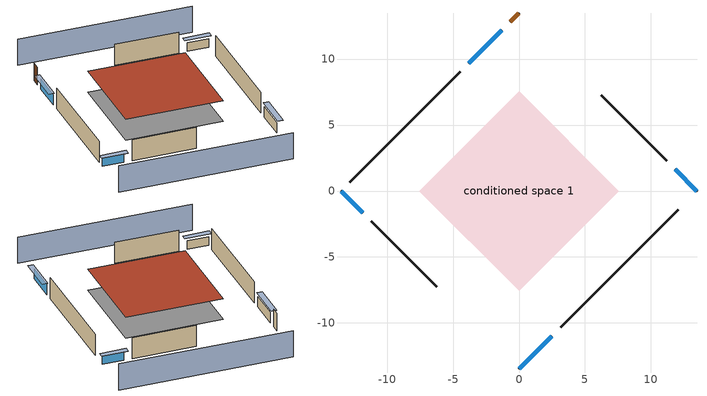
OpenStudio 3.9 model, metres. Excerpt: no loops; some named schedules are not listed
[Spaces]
conditioned space 1
 floor outside (Floor1 construction): -7.55,0 0,7.55 7.55,0 0,-7.55 z0.61
 wall outside (Wall1 construction): 3.15,-10.34 12.07,-1.42 z0.61:3.05
 wall outside (Wall2 construction): -11.19,-2.3 -6.24,-7.25 z0.61:3.05
 wall outside (Wall3 construction): -4.45,9.04 -12.83,0.66 z0.61:3.05
 wall outside (Wall4 construction): 11.19,2.3 6.24,7.25 z0.61:3.05
 wall outside (AdiabaticWallConstruction): 0,-13.49 2.49,-11 / -1.3,12.19 -3.8,9.69 z0.61:1.8; -13.49,0 -11.85,-1.64 / 13.49,0 11.85,1.64 z0.61:1.62
 wall outside (AdiabaticWallConstruction 1): 0,13.49 -0.65,12.84 z0.61:2.64
 window (WindowConstruction): 0,-13.49 2.49,-11 z0.61:1.8
 window (WindowConstruction 1): -13.49,0 -11.85,-1.64 z0.61:1.62
 window (WindowConstruction 2): -1.3,12.18 -3.8,9.69 z0.61:1.8
 window (WindowConstruction 3): 13.49,0 11.85,1.64 z0.61:1.62
 door (Door): 0,13.49 -0.65,12.84 z0.61:2.64
 roof outside (Roof1 construction): 0,7.55 -7.55,0 0,-7.55 7.55,0 z3.05
shading: 16.72,3.23 3.23,16.72 / -16.72,-3.23 -3.23,-16.72 z0:3.05; 2.71,-10.78 -0.22,-13.7 0.22,-14.13 3.14,-11.21 z2.1; -11.63,-1.85 -13.7,0.22 -14.13,-0.22 -12.06,-2.29 z1.92; -4.01,9.48 -1.09,12.4 -1.52,12.83 -4.44,9.91 z2.1; 11.63,1.85 13.7,-0.22 14.13,0.22 12.06,2.29 z1.92
[Site]
Northwest Alabama R_AL: Latitude {deg}=34.75; Longitude {deg}=-87.61; Time Zone {hr}=-6; Elevation {m}=171; Terrain=Suburbs; Keep Site Location Information=Yes
[Site:GroundTemperature:Shallow]
12.8734, 11.0521, 10.9063, 11.7706, 15.2402, 18.6936, 21.6876, 23.5842, 23.7453, 22.2028, 19.2852, 15.9376
[Site:WaterMainsTemperature]
Calculation Method=Schedule; Temperature Schedule=mains temperature schedule
[Building]
Building 1
[Material] Roughness=Rough
Name | Thickness {m} | Conductivity {W/m-K} | Density {kg/m3} | Specific Heat {J/kg-K} | Thermal Absorptance | Solar Absorptance | Visible Absorptance
asphalt or fiberglass shingles | 0.00635 | 0.162714 | 1121.4 | 1465.45 | 0.9 | 0.85 | 0.85
roof rigid ins; floor rigid ins | 0.051816 | 0.029427 | 32.04 | 1214.23 | 0.9 | 0.7 | 0.7
osb sheathing 0.75 in. | 0.01905 | 0.115458 | 512.64 | 1214.23 | 0.9 | 0.7 | 0.7
roof stud and cavity | 0.2032 | 0.133729 | 78.34581 | 1123.46 | 0.9 | 0.7 | 0.7
gypsum board | 0.0127 | 0.160291 | 801 | 837.4 | 0.9 | 0.6 | 0.6
brick veneer | 0.1016 | 0.793375 | 1762.2 | 795.53 | 0.9 | 0.85 | 0.85
osb sheathing 0.5 in. | 0.0127 | 0.115458 | 512.64 | 1214.23 | 0.9 | 0.7 | 0.7
wall stud and cavity | 0.1397 | 0.0783884 | 139.0536 | 1170.24 | 0.9 | 0.7 | 0.7
floor stud and cavity | 0.1397 | 0.0893242 | 92.3553 | 1139.71 | 0.9 | 0.7 | 0.7
floor covering | 0.0127 | 0.0433444 | 54.468 | 1339.84 | 0.9 | 0.6 | 0.6
wood siding; wood siding 1 | 0.0254 | 0.102417 | 544.68 | 1172.36
wall rigid ins | 0.512978 | 0.029427 | 32.04 | 1214.23 | 0.9 | 0.7 | 0.7
wall stud and cavity 1 | 0.0889 | 0.380278 | 52.3479 | 1209.89 | 0.9 | 0.7 | 0.7
door material | 0.04445 | 0.0612267 | 512.64 | 1214.23 | 0.9 | 0.7 | 0.7
wall stud and cavity 2 | 0.0889 | 0.391764 | 83.0341 | 1211.67 | 0.9 | 0.7 | 0.7
furniture material conditioned space 1 | 0.1524 | 0.115458 | 640.8 | 1214.23 | 0.9 | 0.6 | 0.6
[Construction]
Roof1 construction: asphalt or fiberglass shingles, roof rigid ins, osb sheathing 0.75 in., roof stud and cavity, gypsum board
Wall1 construction; Wall2 construction; Wall3 construction; Wall4 construction: brick veneer, osb sheathing 0.5 in., wall stud and cavity, gypsum board
Floor1 construction: floor stud and cavity, floor rigid ins, osb sheathing 0.75 in., floor covering
WindowConstruction; WindowConstruction 1; WindowConstruction 2; WindowConstruction 3: WindowMaterial
AdiabaticWallConstruction: wood siding, wall rigid ins, wall stud and cavity 1, gypsum board
Door: door material
AdiabaticWallConstruction 1: wood siding 1, wall rigid ins, wall stud and cavity 1, gypsum board
PartitionWallConstruction: gypsum board, wall stud and cavity 2, gypsum board
furniture construction conditioned space 1: furniture material conditioned space 1
[WindowMaterial:SimpleGlazingSystem]
WindowMaterial: U-Factor {W/m2-K}=6.58648; Solar Heat Gain Coefficient=0.76
[ThermalZone]
conditioned space: Multiplier=1; Volume {m3}=278.185; Thermostat=conditioned space temperature setpoint; Use Ideal Air Loads=No
[Space]
conditioned space 1: Thermal Zone=conditioned space; Volume {m3}=278.185
[ThermostatSetpoint:DualSetpoint]
conditioned space temperature setpoint: Heating Setpoint Temperature Schedule=heating setpoint; Cooling Setpoint Temperature Schedule=cooling setpoint; Temperature Difference Between Cutout And Setpoint {deltaC}=0
[SurfaceProperty:IncidentSolarMultiplier] Incident Solar Multiplier=1; Incident Solar Multiplier Schedule=trans schedule winter=0.85 summer=0.7
Window1; Window2; Window3; Window4
[InternalMass:Definition] Design Level Calculation Method=SurfaceArea
Name | Construction | Surface Area {m2}
partition wall mass | PartitionWallConstruction | 114.085
furniture mass conditioned space 1 | furniture construction conditioned space 1 | 45.63397
[InternalMass] Space or SpaceType=conditioned space 1; Multiplier=1
Name | Internal Mass Definition
partition wall mass | partition wall mass
furniture mass conditioned space 1 | furniture mass conditioned space 1
[Fan:SystemModel]
central ac and furnace supply fan: Availability Schedule=Always On Discrete; Design Maximum Air Flow Rate {m3/s}=0.32706; Speed Control Method=Discrete; Electric Power Minimum Flow Rate Fraction=0.2; Design Pressure Rise {Pa}=500; Motor Efficiency=1; Motor In Air Stream Fraction=1; Design Electric Power Consumption {W}=autosize; Design Power Sizing Method=PowerPerFlow; Electric Power Per Unit Flow Rate {W/(m3/s)}=794.58; Electric Power Per Unit Flow Rate Per Unit Pressure {W-s/m3-Pa}=1.66667; Fan Total Efficiency=0.7; Motor Loss Radiative Fraction=0; Speed Flow Fraction 1=0.55411; Speed Electric Power Fraction 1=0.17014; Speed Flow Fraction 2=1; Speed Electric Power Fraction 2=1
[EnergyManagementSystem:Sensor]
Name | Output Variable or Output Meter Index Key | Output Variable or Output Meter
central_ac_and_furnace_supply_fan_s; central_ac_and_furnace_supply_fan_s_1 | central ac and furnace supply fan | Fan Electricity Energy
out_pb_s |  | Site Outdoor Air Barometric Pressure
out_wt_s |  | Site Outdoor Air Humidity Ratio
site_vw_s |  | Site Wind Speed
hvac_availability_schedule_s | hvac availability schedule | Schedule Value
cool_season | cooling season schedule | Schedule Value
central_ac_and_furnace_airloop_Fan_RTF_s | central ac and furnace supply fan | Fan Runtime Fraction Speed 1
central_ac_and_furnace_airloop_Fan_RTF_s_1 | central ac and furnace supply fan | Fan Runtime Fraction Speed 2
natural_vent_s | natural vent schedule | Schedule Value
htg_sp_s; htg_sp_s_1 | heating setpoint | Schedule Value
clg_sp_s; clg_sp_s_1 | cooling setpoint | Schedule Value
mech_vent_range_fan_0_sch_s | mech vent range fan 0 schedule | Schedule Value
mech_vent_bath_fan_0_sch_s | mech vent bath fan 0 schedule | Schedule Value
clothes_dryer_exhaust_0_sch_s | clothes_dryer | Schedule Value
htg_load_cond |  | Heating:EnergyTransfer:Zone:CONDITIONED SPACE
clg_load_cond |  | Cooling:EnergyTransfer:Zone:CONDITIONED SPACE
s_conv | Floor1 | Surface Inside Face Convection Heat Gain Energy
s_ig | Floor1 | Surface Inside Face Internal Gains Radiation Heat Gain Energy
s_sol | Floor1 | Surface Inside Face Solar Radiation Heat Gain Energy
s_lgt | Floor1 | Surface Inside Face Lights Radiation Heat Gain Energy
s_surf | Floor1 | Surface Inside Face Net Surface Thermal Radiation Heat Gain Energy
s_conv_1 | Roof1 | Surface Inside Face Convection Heat Gain Energy
s_ig_1 | Roof1 | Surface Inside Face Internal Gains Radiation Heat Gain Energy
s_sol_1 | Roof1 | Surface Inside Face Solar Radiation Heat Gain Energy
s_lgt_1 | Roof1 | Surface Inside Face Lights Radiation Heat Gain Energy
s_surf_1 | Roof1 | Surface Inside Face Net Surface Thermal Radiation Heat Gain Energy
ss_sol | Door1 | Surface Inside Face Solar Radiation Heat Gain Energy
ss_lgt | Door1 | Surface Inside Face Lights Radiation Heat Gain Energy
ss_conv | Door1 | Surface Inside Face Convection Heat Gain Energy
ss_ig | Door1 | Surface Inside Face Internal Gains Radiation Heat Gain Energy
ss_surf | Door1 | Surface Inside Face Net Surface Thermal Radiation Heat Gain Energy
ss_conv_1 | Window1 | Surface Inside Face Convection Heat Gain Energy
ss_ig_1 | Window1 | Surface Inside Face Internal Gains Radiation Heat Gain Energy
ss_surf_1 | Window1 | Surface Inside Face Net Surface Thermal Radiation Heat Gain Energy
ss_trans_in | Window1 | Surface Window Transmitted Solar Radiation Rate
ss_back_out | Window1 | Surface Window Shortwave from Zone Back Out Window Heat Transfer Rate
ss_trans_out | Window1 | Surface Inside Face Initial Transmitted Diffuse Transmitted Out Window Solar Radiation Rate
ss_conv_2 | Window2 | Surface Inside Face Convection Heat Gain Energy
ss_ig_2 | Window2 | Surface Inside Face Internal Gains Radiation Heat Gain Energy
ss_surf_2 | Window2 | Surface Inside Face Net Surface Thermal Radiation Heat Gain Energy
ss_trans_in_1 | Window2 | Surface Window Transmitted Solar Radiation Rate
ss_back_out_1 | Window2 | Surface Window Shortwave from Zone Back Out Window Heat Transfer Rate
ss_trans_out_1 | Window2 | Surface Inside Face Initial Transmitted Diffuse Transmitted Out Window Solar Radiation Rate
ss_conv_3 | Window3 | Surface Inside Face Convection Heat Gain Energy
ss_ig_3 | Window3 | Surface Inside Face Internal Gains Radiation Heat Gain Energy
ss_surf_3 | Window3 | Surface Inside Face Net Surface Thermal Radiation Heat Gain Energy
ss_trans_in_2 | Window3 | Surface Window Transmitted Solar Radiation Rate
ss_back_out_2 | Window3 | Surface Window Shortwave from Zone Back Out Window Heat Transfer Rate
ss_trans_out_2 | Window3 | Surface Inside Face Initial Transmitted Diffuse Transmitted Out Window Solar Radiation Rate
ss_conv_4 | Window4 | Surface Inside Face Convection Heat Gain Energy
ss_ig_4 | Window4 | Surface Inside Face Internal Gains Radiation Heat Gain Energy
ss_surf_4 | Window4 | Surface Inside Face Net Surface Thermal Radiation Heat Gain Energy
ss_trans_in_3 | Window4 | Surface Window Transmitted Solar Radiation Rate
ss_back_out_3 | Window4 | Surface Window Shortwave from Zone Back Out Window Heat Transfer Rate
ss_trans_out_3 | Window4 | Surface Inside Face Initial Transmitted Diffuse Transmitted Out Window Solar Radiation Rate
s_conv_2 | Wall1 | Surface Inside Face Convection Heat Gain Energy
s_ig_2 | Wall1 | Surface Inside Face Internal Gains Radiation Heat Gain Energy
s_sol_2 | Wall1 | Surface Inside Face Solar Radiation Heat Gain Energy
s_lgt_2 | Wall1 | Surface Inside Face Lights Radiation Heat Gain Energy
s_surf_2 | Wall1 | Surface Inside Face Net Surface Thermal Radiation Heat Gain Energy
s_conv_3 | Wall2 | Surface Inside Face Convection Heat Gain Energy
s_ig_3 | Wall2 | Surface Inside Face Internal Gains Radiation Heat Gain Energy
s_sol_3 | Wall2 | Surface Inside Face Solar Radiation Heat Gain Energy
s_lgt_3 | Wall2 | Surface Inside Face Lights Radiation Heat Gain Energy
s_surf_3 | Wall2 | Surface Inside Face Net Surface Thermal Radiation Heat Gain Energy
s_conv_4 | Wall3 | Surface Inside Face Convection Heat Gain Energy
s_ig_4 | Wall3 | Surface Inside Face Internal Gains Radiation Heat Gain Energy
s_sol_4 | Wall3 | Surface Inside Face Solar Radiation Heat Gain Energy
s_lgt_4 | Wall3 | Surface Inside Face Lights Radiation Heat Gain Energy
s_surf_4 | Wall3 | Surface Inside Face Net Surface Thermal Radiation Heat Gain Energy
s_conv_5 | Wall4 | Surface Inside Face Convection Heat Gain Energy
s_ig_5 | Wall4 | Surface Inside Face Internal Gains Radiation Heat Gain Energy
s_sol_5 | Wall4 | Surface Inside Face Solar Radiation Heat Gain Energy
s_lgt_5 | Wall4 | Surface Inside Face Lights Radiation Heat Gain Energy
s_surf_5 | Wall4 | Surface Inside Face Net Surface Thermal Radiation Heat Gain Energy
im_conv | furniture mass conditioned space 1 | Surface Inside Face Convection Heat Gain Energy
im_ig | furniture mass conditioned space 1 | Surface Inside Face Internal Gains Radiation Heat Gain Energy
im_sol | furniture mass conditioned space 1 | Surface Inside Face Solar Radiation Heat Gain Energy
im_lgt | furniture mass conditioned space 1 | Surface Inside Face Lights Radiation Heat Gain Energy
im_surf | furniture mass conditioned space 1 | Surface Inside Face Net Surface Thermal Radiation Heat Gain Energy
im_conv_1 | partition wall mass | Surface Inside Face Convection Heat Gain Energy
im_ig_1 | partition wall mass | Surface Inside Face Internal Gains Radiation Heat Gain Energy
im_sol_1 | partition wall mass | Surface Inside Face Solar Radiation Heat Gain Energy
im_lgt_1 | partition wall mass | Surface Inside Face Lights Radiation Heat Gain Energy
im_surf_1 | partition wall mass | Surface Inside Face Net Surface Thermal Radiation Heat Gain Energy
airflow_gain | infil flow | Infiltration Sensible Heat Gain Energy
airflow_loss | infil flow | Infiltration Sensible Heat Loss Energy
airflow_gain_1 | natural vent flow | Infiltration Sensible Heat Gain Energy
airflow_loss_1 | natural vent flow | Infiltration Sensible Heat Loss Energy
airflow_gain_2 | whole house fan flow | Infiltration Sensible Heat Gain Energy
airflow_loss_2 | whole house fan flow | Infiltration Sensible Heat Loss Energy
mv_conv | mech vent bath fan 0 | Electric Equipment Convective Heating Energy
mv_rad | mech vent bath fan 0 | Electric Equipment Radiant Heating Energy
mv_conv_1 | mech vent house fan | Electric Equipment Convective Heating Energy
mv_rad_1 | mech vent house fan | Electric Equipment Radiant Heating Energy
mv_conv_2 | mech vent house fan cfis | Electric Equipment Convective Heating Energy
mv_rad_2 | mech vent house fan cfis | Electric Equipment Radiant Heating Energy
mv_conv_3 | mech vent range fan 0 | Electric Equipment Convective Heating Energy
mv_rad_3 | mech vent range fan 0 | Electric Equipment Radiant Heating Energy
mv_conv_4 | mech vent house fan latent load | Other Equipment Convective Heating Energy
mv_rad_4 | mech vent house fan latent load | Other Equipment Radiant Heating Energy
mv_conv_5 | mech vent house fan sensible load | Other Equipment Convective Heating Energy
mv_rad_5 | mech vent house fan sensible load | Other Equipment Radiant Heating Energy
ig_lgt_conv | interior lighting | Lights Convective Heating Energy
ig_lgt_rad | interior lighting | Lights Radiant Heating Energy
ig_lgt_vis | interior lighting | Lights Visible Radiation Heating Energy
ig_ee_conv | ceiling fan | Electric Equipment Convective Heating Energy
ig_ee_rad | ceiling fan | Electric Equipment Radiant Heating Energy
ig_ee_conv_1 | clothes dryer | Electric Equipment Convective Heating Energy
ig_ee_rad_1 | clothes dryer | Electric Equipment Radiant Heating Energy
ig_ee_conv_2 | clothes washer | Electric Equipment Convective Heating Energy
ig_ee_rad_2 | clothes washer | Electric Equipment Radiant Heating Energy
ig_ee_conv_3 | cooking range | Electric Equipment Convective Heating Energy
ig_ee_rad_3 | cooking range | Electric Equipment Radiant Heating Energy
ig_ee_conv_4 | dishwasher | Electric Equipment Convective Heating Energy
ig_ee_rad_4 | dishwasher | Electric Equipment Radiant Heating Energy
ig_ee_conv_5 | fridge | Electric Equipment Convective Heating Energy
ig_ee_rad_5 | fridge | Electric Equipment Radiant Heating Energy
ig_ee_conv_6 | fridge 1 | Electric Equipment Convective Heating Energy
ig_ee_rad_6 | fridge 1 | Electric Equipment Radiant Heating Energy
ig_ee_conv_7 | misc plug loads | Electric Equipment Convective Heating Energy
ig_ee_rad_7 | misc plug loads | Electric Equipment Radiant Heating Energy
ig_ee_conv_8 | misc tv | Electric Equipment Convective Heating Energy
ig_ee_rad_8 | misc tv | Electric Equipment Radiant Heating Energy
ig_ee_conv_9 | misc well pump | Electric Equipment Convective Heating Energy
ig_ee_rad_9 | misc well pump | Electric Equipment Radiant Heating Energy
ig_ee_conv_10 | whole house fan | Electric Equipment Convective Heating Energy
ig_ee_rad_10 | whole house fan | Electric Equipment Radiant Heating Energy
ig_oe_conv | clothes dryer 1 | Other Equipment Convective Heating Energy
ig_oe_rad | clothes dryer 1 | Other Equipment Radiant Heating Energy
ig_oe_conv_1 | cooking range 1 | Other Equipment Convective Heating Energy
ig_oe_rad_1 | cooking range 1 | Other Equipment Radiant Heating Energy
ig_oe_conv_2 | general water use latent | Other Equipment Convective Heating Energy
ig_oe_rad_2 | general water use latent | Other Equipment Radiant Heating Energy
ig_oe_conv_3 | general water use sensible | Other Equipment Convective Heating Energy
ig_oe_rad_3 | general water use sensible | Other Equipment Radiant Heating Energy
ig_oe_conv_4 | water heater energy adjustment1 | Other Equipment Convective Heating Energy
ig_oe_rad_4 | water heater energy adjustment1 | Other Equipment Radiant Heating Energy
ig_ppl_conv | occupants | People Convective Heating Energy
ig_ppl_rad | occupants | People Radiant Heating Energy
[EnergyManagementSystem:Program]
central_ac_and_furnace_supply_fan_disaggregate_program: Set central_ac_and_furnace_supply_fan_clg = 0; If central_ac_and_furnace_clg_coil_s > 0; Set central_ac_and_furnace_supply_fan_clg = central_ac_and_furnace_supply_fan_s; EndIf
central_ac_and_furnace_supply_fan_disaggregate_program_1: Set central_ac_and_furnace_supply_fan_primary_htg = 0; If central_ac_and_furnace_htg_coil_s > 0; Set central_ac_and_furnace_supply_fan_primary_htg = central_ac_and_furnace_supply_fan_s_1; EndIf
water_heater_EC_adj: If WarmupFlag == 0; Set dhw_e_cons = water_heater_energy + water_heater_on_cycle_parasitic + water_heater_off_cycle_parasitic; Set water_heater_ec_adj_act = 0.0 * dhw_e_cons / 1; EndIf
fridge_schedule_program: Set Tin = fridge_tin_s*(9.0/5.0)+32.0; Set fridge_schedule_act = 0; If (Hour == 0); Set fridge_schedule_act = (-0.487+0.019*Tin); ElseIf (Hour == 1); Set fridge_schedule_act = (-0.34+0.016*Tin); ElseIf (Hour == 2); Set fridge_schedule_act = (-0.37+0.017*Tin); ElseIf (Hour == 3); Set fridge_schedule_act = (-0.361+0.016*Tin); ElseIf (Hour == 4); Set fridge_schedule_act = (-0.515+0.018*Tin); ElseIf (Hour == 5); Set fridge_schedule_act = (-0.684+0.021*Tin); ElseIf (Hour == 6); Set fridge_schedule_act = (-0.471+0.019*Tin); ElseIf (Hour == 7); Set fridge_schedule_act = (-0.159+0.015*Tin); ElseIf (Hour == 8); Set fridge_schedule_act = (-0.079+0.015*Tin); ElseIf (Hour == 9); Set fridge_schedule_act = (-0.417+0.019*Tin); ElseIf (Hour == 10); Set fridge_schedule_act = (-0.411+0.018*Tin); ElseIf (Hour == 11); Set fridge_schedule_act = (-0.386+0.018*Tin); ElseIf (Hour == 12); Set fridge_schedule_act = (-0.24+0.016*Tin); ElseIf (Hour == 13); Set fridge_schedule_act = (-0.314+0.017*Tin); ElseIf (Hour == 14); Set fridge_schedule_act = (-0.16+0.015*Tin); ElseIf (Hour == 15); Set fridge_schedule_act = (-0.121+0.015*Tin); ElseIf (Hour == 16); Set fridge_schedule_act = (-0.469+0.02*Tin); ElseIf (Hour == 17); Set fridge_schedule_act = (-0.412+0.02*Tin); ElseIf (Hour == 18); Set fridge_schedule_act = (-0.091+0.017*Tin); ElseIf (Hour == 19); Set fridge_schedule_act = (0.077+0.014*Tin); ElseIf (Hour == 20); Set fridge_schedule_act = (-0.118+0.016*Tin); ElseIf (Hour == 21); Set fridge_schedule_act = (-0.247+0.017*Tin); ElseIf (Hour == 22); Set fridge_schedule_act = (-0.445+0.019*Tin); ElseIf (Hour == 23); Set fridge_schedule_act = (-0.544+0.02*Tin); EndIf
fridge_schedule_1_program: Set Tin = fridge_tin_s_1*(9.0/5.0)+32.0; Set fridge_schedule_1_act = 0; If (Hour == 0); Set fridge_schedule_1_act = (-0.487+0.019*Tin); ElseIf (Hour == 1); Set fridge_schedule_1_act = (-0.34+0.016*Tin); ElseIf (Hour == 2); Set fridge_schedule_1_act = (-0.37+0.017*Tin); ElseIf (Hour == 3); Set fridge_schedule_1_act = (-0.361+0.016*Tin); ElseIf (Hour == 4); Set fridge_schedule_1_act = (-0.515+0.018*Tin); ElseIf (Hour == 5); Set fridge_schedule_1_act = (-0.684+0.021*Tin); ElseIf (Hour == 6); Set fridge_schedule_1_act = (-0.471+0.019*Tin); ElseIf (Hour == 7); Set fridge_schedule_1_act = (-0.159+0.015*Tin); ElseIf (Hour == 8); Set fridge_schedule_1_act = (-0.079+0.015*Tin); ElseIf (Hour == 9); Set fridge_schedule_1_act = (-0.417+0.019*Tin); ElseIf (Hour == 10); Set fridge_schedule_1_act = (-0.411+0.018*Tin); ElseIf (Hour == 11); Set fridge_schedule_1_act = (-0.386+0.018*Tin); ElseIf (Hour == 12); Set fridge_schedule_1_act = (-0.24+0.016*Tin); ElseIf (Hour == 13); Set fridge_schedule_1_act = (-0.314+0.017*Tin); ElseIf (Hour == 14); Set fridge_schedule_1_act = (-0.16+0.015*Tin); ElseIf (Hour == 15); Set fridge_schedule_1_act = (-0.121+0.015*Tin); ElseIf (Hour == 16); Set fridge_schedule_1_act = (-0.469+0.02*Tin); ElseIf (Hour == 17); Set fridge_schedule_1_act = (-0.412+0.02*Tin); ElseIf (Hour == 18); Set fridge_schedule_1_act = (-0.091+0.017*Tin); ElseIf (Hour == 19); Set fridge_schedule_1_act = (-0.077+0.014*Tin); ElseIf (Hour == 20); Set fridge_schedule_1_act = (-0.118+0.016*Tin); ElseIf (Hour == 21); Set fridge_schedule_1_act = (-0.247+0.017*Tin); ElseIf (Hour == 22); Set fridge_schedule_1_act = (-0.445+0.019*Tin); ElseIf (Hour == 23); Set fridge_schedule_1_act = (-0.544+0.02*Tin); EndIf
natural_vent_program: Set Tin = tin_s; Set Tout = tout_s; Set Wout = out_wt_s; Set Pbar = out_pb_s; Set Phiout = (@RhFnTdbWPb Tout Wout Pbar); Set MaxHR = 0.0115; Set Tnvsp = (htg_sp_s + clg_sp_s) / 2; Set NVavail = natural_vent_s; Set ClgSsnAvail = cool_season; Set Qnv = 0; Set Qwhf = 0; Set whole_house_fan_act = 0; If ((Wout < MaxHR) && (Tin > Tout) && (Tin > Tnvsp) && (ClgSsnAvail > 0))|| ((Tin > Tout) && (Tin > Tnvsp) && (hvac_availability_schedule_s == 0)); Set WHF_Flow = 0; Set Adj = (Tin-Tnvsp)/(Tin-Tout); Set Adj = (@Min Adj 1); Set Adj = (@Max Adj 0); If (WHF_Flow > 0); Set Qwhf = WHF_Flow*Adj; Set WHF_W = 0; Set whole_house_fan_act = WHF_W*Adj; ElseIf (NVavail > 0); Set NVArea = 5243.521900032001; Set Cs = 8.968567957270247e-05; Set Cw = 6.885098896527586e-05; Set Tdiff = Tin-Tout; Set dT = (@Abs Tdiff); Set Vwind = site_vw_s; Set SGNV = NVArea*Adj*((((Cs*dT)+(Cw*(Vwind^2)))^0.5)/1000); Set MaxNV = 1.5454705606656003; Set Qnv = (@Min SGNV MaxNV); EndIf; EndIf; Set natural_vent_flow_act = Qnv; Set whole_house_fan_flow_act = Qwhf; Set natural_vent_program_Qnv = Qnv; Set natural_vent_program_Qwhf = Qwhf
infil_program: Set p_m = 0.14; Set p_s = 0.22; Set s_m = 270; Set s_s = 370; Set z_m = 9.99744; Set z_s = 3.048; Set f_t = (((s_m/z_m)^p_m)*((z_s/s_s)^p_s)); Set Tdiff = tin_s-tout_s; Set dT = @Abs Tdiff; Set c = 0.0427; Set Cs = 0.0559; Set Cw = 0.1602; Set n = 0.65; Set sft = (f_t*0.5); Set temp1 = ((c*Cw)*((sft*site_vw_s)^(2*n)))^2; Set Qinf = (((c*Cs*(dT^n))^2)+temp1)^0.5; Set Qinf = (@Max Qinf 0); Set mech_vent_house_fan_sensible_load_act = 0.0; Set mech_vent_house_fan_latent_load_act = 0.0; Set OASupInPb = out_pb_s; Set OASupInTemp = tout_s; Set OASupInW = out_wt_s; Set OASupRho = (@RhoAirFnPbTdbW OASupInPb OASupInTemp OASupInW); Set OASupCp = (@CpAirFnW OASupInW); Set OASupInEnth = (@HFnTdbW OASupInTemp OASupInW); Set ZoneTemp = tin_s; Set ZoneW = win_s; Set ZoneCp = (@CpAirFnW ZoneW); Set ZoneAirEnth = (@HFnTdbW ZoneTemp ZoneW); Set mech_vent_house_fan_cfis_act = 0.0; Set QWHV_cfis_sup = 0.0; Set QWHV_cfis_suppl_sup = 0.0; Set QWHV_cfis_suppl_exh = 0.0; Set Qrange = 0; Set Qrange = Qrange + 0.04719 * mech_vent_range_fan_0_sch_s; Set Qbath = 0; Set Qbath = Qbath + 0.04719 * mech_vent_bath_fan_0_sch_s; Set Qdryer = 0; Set Qdryer = Qdryer + 0.15117 * clothes_dryer_exhaust_0_sch_s; Set QWHV_sup = 0.0; Set QWHV_exh = 0.0; Set Qsupply = QWHV_sup + QWHV_cfis_sup + QWHV_cfis_suppl_sup; Set Qexhaust = Qrange + Qbath + Qdryer + QWHV_exh + QWHV_cfis_suppl_exh; Set Qfan = (@Max Qexhaust Qsupply); Set Qducts = 0; If Qducts < 0; Set Qsupply = Qsupply - Qducts; Else; Set Qexhaust = Qexhaust + Qducts; EndIf; Set Qfan_with_ducts = (@Max Qexhaust Qsupply); Set Qimb = (@Abs (Qsupply - Qexhaust)); If Qinf + Qimb > 0; Set Qtot = Qfan_with_ducts + (Qinf^2) / (Qinf + Qimb); Else; Set Qtot = Qfan_with_ducts; EndIf; Set Qinf_adj = Qtot - Qfan; Set infil_flow_act = Qinf_adj; Set infil_program_Qinf = Qinf_adj; Set infil_program_Qfan = Qfan; Set Qload = Qfan; Set Effectiveness_Sens = 0.0; Set Effectiveness_Lat = 0.0; Set Fan_MFR = Qload * OASupRho; Set ZoneInEnth = OASupInEnth; Set ZoneInTemp = OASupInTemp; Set FanTotalToCond = Fan_MFR * (ZoneInEnth - ZoneAirEnth); Set FanSensToCond = Fan_MFR * ZoneCp * (ZoneInTemp - ZoneTemp); Set FanLatToCond = FanTotalToCond - FanSensToCond; Set mech_vent_house_fan_sensible_load_act = mech_vent_house_fan_sensible_load_act + FanSensToCond; Set mech_vent_house_fan_latent_load_act = mech_vent_house_fan_latent_load_act + FanLatToCond
unmet_hours_program: Set htg_unmet_hours = 0; Set clg_unmet_hours = 0; Set unit_htg_unmet_hours = 0; If ((DayOfYear >= 1) && (DayOfYear <= 365)) && (hvac_availability_schedule_s == 1); Set unit_htg_unmet_hours = unit_htg_unmet_hours + conditioned_space_htg_unmet_s; If unit_htg_unmet_hours > htg_unmet_hours; Set htg_unmet_hours = unit_htg_unmet_hours; EndIf; EndIf; Set unit_clg_unmet_hours = 0; If ((DayOfYear >= 1) && (DayOfYear <= 365)) && (hvac_availability_schedule_s == 1); Set unit_clg_unmet_hours = unit_clg_unmet_hours + conditioned_space_clg_unmet_s; If unit_clg_unmet_hours > clg_unmet_hours; Set clg_unmet_hours = unit_clg_unmet_hours; EndIf; EndIf
total_loads_program: Set loads_htg_tot = 0; Set loads_clg_tot = 0; If htg_load_cond > 0; Set loads_htg_tot = loads_htg_tot + (htg_load_cond - clg_load_cond) * 1.0; EndIf; Set loads_htg_tot = (@Max loads_htg_tot 0); If clg_load_cond > 0; Set loads_clg_tot = loads_clg_tot + (clg_load_cond - htg_load_cond) * 1.0; EndIf; Set loads_clg_tot = (@Max loads_clg_tot 0)
total_airflows_program: Set total_infil_flow_rate = 0; Set total_mechvent_flow_rate = 0; Set total_natvent_flow_rate = 0; Set total_whf_flow_rate = 0; Set total_infil_flow_rate = total_infil_flow_rate + (infil_program_Qinf * 1); Set total_mechvent_flow_rate = total_mechvent_flow_rate + (infil_program_Qfan * 1); Set total_natvent_flow_rate = total_natvent_flow_rate + (natural_vent_program_Qnv * 1); Set total_whf_flow_rate = total_whf_flow_rate + (natural_vent_program_Qwhf * 1)
[EnergyManagementSystem:ProgramCallingManager]
central_ac_and_furnace_supply_fan_disaggregate_program_calling_manager: EndOfSystemTimestepBeforeHVACReporting; central_ac_and_furnace_supply_fan_disaggregate_program
central_ac_and_furnace_supply_fan_disaggregate_program_calling_manager 1: EndOfSystemTimestepBeforeHVACReporting; central_ac_and_furnace_supply_fan_disaggregate_program_1
water_heater_EC_adj_ProgramManager: EndOfSystemTimestepBeforeHVACReporting; water_heater_EC_adj
fridge_schedule_program_calling_manager: BeginZoneTimestepAfterInitHeatBalance; fridge_schedule_program
fridge_schedule_1_program_calling_manager: BeginZoneTimestepAfterInitHeatBalance; fridge_schedule_1_program
natural_vent_program_calling_manager: BeginZoneTimestepAfterInitHeatBalance; natural_vent_program
infil_program_calling_manager: BeginZoneTimestepAfterInitHeatBalance; infil_program
unmet_hours_program_calling_manager: EndOfZoneTimestepBeforeZoneReporting; unmet_hours_program
total_loads_program_calling_manager: EndOfZoneTimestepAfterZoneReporting; total_loads_program
component_loads_program_calling_manager: EndOfZoneTimestepAfterZoneReporting; component_loads_program
total_airflows_program_calling_manager: EndOfZoneTimestepAfterZoneReporting; total_airflows_program
[EnergyManagementSystem:OutputVariable] Type of Data in Variable=Summed; Update Frequency=SystemTimestep; Units=J
Name | EMS Variable | EMS Program or Subroutine
central ac and furnace supply fan disaggregate clg | central_ac_and_furnace_supply_fan_clg | central_ac_and_furnace_supply_fan_disaggregate_program
central ac and furnace supply fan disaggregate htg primary | central_ac_and_furnace_supply_fan_primary_htg | central_ac_and_furnace_supply_fan_disaggregate_program_1
[External:File]
External File 1: File=in.schedules.csv
[ElectricEquipment:Definition] Design Level Calculation Method=EquipmentLevel
Name | Design Level {W} | Fraction Latent | Fraction Radiant | Fraction Lost
ceiling fan | 23.8142 | 0 | 0.558 | 0
clothes washer | 537.7 | 0.03 | 0.162 | 0.7
clothes dryer | 8102.33 | 0.015 | 0.081 | 0.85
dishwasher | 658.906 | 0.3 | 0.18 | 0.4
fridge | 54.7945 | 0 | 0.6 | 0
fridge 2 | 146.064 | 0 | 0.6 | 0
cooking range | 1562.5 | 0.08 | 0.432 | 0.2
misc tv | 664.96 | 0 | 0.6 | 0
misc plug loads | 446.018 | 0.021 | 0.558 | 0.049
misc well pump | 89.7824 | 0 | 0 | 1
whole house fan; mech vent house fan | 0 | 0 | 0 | 1
mech vent house fan cfis | 0 | 0 | 0 | 0
mech vent range fan 0; mech vent bath fan 0 | 30 | 0 | 0 | 1
[ElectricEquipment] Space or SpaceType=conditioned space 1
Name | Electric Equipment Definition | Schedule
ceiling fan | ceiling fan | ceiling_fan
clothes washer | clothes washer | clothes_washer
clothes dryer | clothes dryer | clothes_dryer
dishwasher | dishwasher | dishwasher
fridge | fridge | fridge schedule
fridge 1 | fridge 2 | fridge schedule 1
cooking range | cooking range | cooking_range
misc tv | misc tv | plug_loads_tv
misc plug loads | misc plug loads | plug_loads_other
misc well pump | misc well pump | misc well pump schedule
whole house fan | whole house fan | Always On Discrete
mech vent house fan | mech vent house fan | mech vent house fan schedule
mech vent house fan cfis | mech vent house fan cfis | mech vent house fan cfis schedule
mech vent range fan 0 | mech vent range fan 0 | mech vent range fan 0 schedule
mech vent bath fan 0 | mech vent bath fan 0 | mech vent bath fan 0 schedule
[OtherEquipment:Definition] Design Level Calculation Method=EquipmentLevel
Name | Design Level {W} | Fraction Latent | Fraction Radiant | Fraction Lost
water heater energy adjustment1 | 0.01 | 0 | 0 | 1
clothes dryer 2 | 0 | 0.015 | 0.081 | 0.85
cooking range 2 | 0 | 0.08 | 0.432 | 0.2
general water use sensible | -57.489 | 0 | 0.6 | 0
general water use latent | 58.3323 | 1 | 0 | 0
mech vent house fan sensible load | 0 | 0 | 0 | 0
mech vent house fan latent load | 0 | 1 | 0 | 0
[OtherEquipment] Space or SpaceType=conditioned space 1
Name | Other Equipment Definition | Schedule | Fuel Type
water heater energy adjustment1 | water heater energy adjustment1 | Always On Discrete | Electricity
clothes dryer 1 | clothes dryer 2 | clothes_dryer | Electricity
cooking range 1 | cooking range 2 | cooking_range | Electricity
general water use sensible | general water use sensible | general water use schedule
general water use latent | general water use latent | general water use schedule
mech vent house fan sensible load | mech vent house fan sensible load | Always On Discrete
mech vent house fan latent load | mech vent house fan latent load | Always On Discrete
[EnergyManagementSystem:Actuator]
Name | Actuated Component | Actuated Component Type | Actuated Component Control Type | Zone or Space
water_heater_ec_adj_act | water heater energy adjustment1 | OtherEquipment | Power Level | conditioned space 1
fridge_schedule_act | fridge schedule | Schedule:Constant | Schedule Value
fridge_schedule_1_act | fridge schedule 1 | Schedule:Constant | Schedule Value
natural_vent_flow_act | natural vent flow | Zone Infiltration | Air Exchange Flow Rate
whole_house_fan_flow_act | whole house fan flow | Zone Infiltration | Air Exchange Flow Rate
whole_house_fan_act | whole house fan | ElectricEquipment | Electricity Rate | conditioned space 1
mech_vent_house_fan_cfis_act | mech vent house fan cfis | ElectricEquipment | Electricity Rate | conditioned space 1
mech_vent_house_fan_sensible_load_act | mech vent house fan sensible load | OtherEquipment | Power Level | conditioned space 1
mech_vent_house_fan_latent_load_act | mech vent house fan latent load | OtherEquipment | Power Level | conditioned space 1
infil_flow_act | infil flow | Zone Infiltration | Air Exchange Flow Rate
[WaterUse:Equipment:Definition]
Name | Peak Flow Rate {m3/s} | Target Temperature Schedule
dhw fixtures | 4.46165e-05 | mixed water temperature schedule
dhw distribution waste | 1.35258e-05 | mixed water temperature schedule
clothes washer | 9.49121e-06
dishwasher | 5.53472e-06
[WaterUse:Equipment]
Name | Water Use Equipment Definition | Flow Rate Fraction Schedule
dhw fixtures | dhw fixtures | hot_water_fixtures
dhw distribution waste | dhw distribution waste | hot_water_fixtures
clothes washer | clothes washer | hot_water_clothes_washer
dishwasher | dishwasher | hot_water_dishwasher
[Lights:Definition]
interior lighting: Design Level Calculation Method=LightingLevel; Lighting Level {W}=234.641; Fraction Radiant=0.6; Fraction Visible=0.2; Return Air Fraction=0
[Lights]
interior lighting: Lights Definition=interior lighting; Space or SpaceType=conditioned space 1; Schedule=lighting_interior; Fraction Replaceable=1
[Exterior:Lights:Definition]
exterior lighting: Design Level {W}=9.28603
[Exterior:Lights]
exterior lighting: Exterior Lights Definition=exterior lighting; Schedule=exterior lighting schedule
[People:Definition]
occupants: Number of People Calculation Method=People; Number of People {people}=3; Fraction Radiant=0.314171; Sensible Heat Fraction=0.56303; Carbon Dioxide Generation Rate {m3/s-W}=0; Enable ASHRAE 55 Comfort Warnings=No; Mean Radiant Temperature Calculation Type=EnclosureAveraged
[People]
occupants: People Definition=occupants; Space or SpaceType=conditioned space 1; Number of People Schedule=occupants; Activity Level Schedule=occupants activity schedule; Multiplier=1
[EnergyManagementSystem:InternalVariable]
central_ac_and_furnace_airloop_max_sup_fan_mfr: Internal Data Index Key=central ac and furnace supply fan; Internal Data Type=Fan Maximum Mass Flow Rate
[SpaceInfiltration:DesignFlowRate] Space or SpaceType=conditioned space 1; Schedule=Always On Discrete; Design Flow Rate Calculation Method=Flow/Space; Design Flow Rate {m3/s}=0
natural vent flow; whole house fan flow; infil flow
[Schedule:Ruleset]
Name | Default Day Schedule
heating setpoint | heating setpoint default day
cooling setpoint | cooling setpoint default day
trans schedule winter=0.85 summer=0.7 | trans schedule winter=0.85 summer=0.7 default day
exterior lighting schedule | exterior lighting schedule default day
misc well pump schedule | misc well pump schedule default day
general water use schedule | general water use schedule default day
hvac availability schedule | hvac availability schedule default day
cooling season schedule | cooling season schedule default day
natural vent schedule | natural vent schedule default day
mech vent range fan 0 schedule | mech vent range fan 0 schedule default day
mech vent bath fan 0 schedule | mech vent bath fan 0 schedule default day
[Schedule:Day]
heating setpoint default day; cooling setpoint default day; trans schedule winter=0.85 summer=0.7 default day; exterior lighting schedule default day; misc well pump schedule default day; general water use schedule default day; hvac availability schedule day; cooling season schedule default day; cooling season schedule day; cooling season schedule day 2; natural vent schedule default day; mech vent range fan 0 schedule default day; mech vent bath fan 0 schedule default day: 24, 0, 0
heating setpoint day: 24, 0, 20
cooling setpoint day: 5, 0, 22.7778, 20, 0, 23.8889, 24, 0, 22.7778
trans schedule winter=0.85 summer=0.7 day; trans schedule winter=0.85 summer=0.7 day 2: 24, 0, 0.85
trans schedule winter=0.85 summer=0.7 day 1: 24, 0, 0.7
exterior lighting schedule day: 1, 0, 0.566667, 3, 0, 0.524167, 5, 0, 0.495833, 6, 0, 0.5525, 7, 0, 0.623333, 8, 0, 0.580833, 9, 0, 0.439167, 10, 0, 0.354167, 12, 0, 0.34, 13, 0, 0.354167, 14, 0, 0.396667, 15, 0, 0.425, 16, 0, 0.495833, 17, 0, 0.623333, 18, 0, 0.793333, 19, 0, 0.906667, 20, 0, 0.963333, 21, 0, 0.991667, 22, 0, 0.920833, 23, 0, 0.793333, 24, 0, 0.665833
exterior lighting schedule day 1: 1, 0, 0.528571, 3, 0, 0.488929, 5, 0, 0.4625, 6, 0, 0.515357, 7, 0, 0.581429, 8, 0, 0.541786, 9, 0, 0.409643, 10, 0, 0.330357, 12, 0, 0.317143, 13, 0, 0.330357, 14, 0, 0.37, 15, 0, 0.396429, 16, 0, 0.4625, 17, 0, 0.581429, 18, 0, 0.74, 19, 0, 0.845714, 20, 0, 0.898571, 21, 0, 0.925, 22, 0, 0.858929, 23, 0, 0.74, 24, 0, 0.621071
exterior lighting schedule day 2: 1, 0, 0.485714, 3, 0, 0.449286, 5, 0, 0.425, 6, 0, 0.473571, 7, 0, 0.534286, 8, 0, 0.497857, 9, 0, 0.376429, 10, 0, 0.303571, 12, 0, 0.291429, 13, 0, 0.303571, 14, 0, 0.34, 15, 0, 0.364286, 16, 0, 0.425, 17, 0, 0.534286, 18, 0, 0.68, 19, 0, 0.777143, 20, 0, 0.825714, 21, 0, 0.85, 22, 0, 0.789286, 23, 0, 0.68, 24, 0, 0.570714
exterior lighting schedule day 3: 1, 0, 0.442857, 3, 0, 0.409643, 5, 0, 0.3875, 6, 0, 0.431786, 7, 0, 0.487143, 8, 0, 0.453929, 9, 0, 0.343214, 10, 0, 0.276786, 12, 0, 0.265714, 13, 0, 0.276786, 14, 0, 0.31, 15, 0, 0.332143, 16, 0, 0.3875, 17, 0, 0.487143, 18, 0, 0.62, 19, 0, 0.708571, 20, 0, 0.752857, 21, 0, 0.775, 22, 0, 0.719643, 23, 0, 0.62, 24, 0, 0.520357
exterior lighting schedule day 4: 1, 0, 0.4, 3, 0, 0.37, 5, 0, 0.35, 6, 0, 0.39, 7, 0, 0.44, 8, 0, 0.41, 9, 0, 0.31, 10, 0, 0.25, 12, 0, 0.24, 13, 0, 0.25, 14, 0, 0.28, 15, 0, 0.3, 16, 0, 0.35, 17, 0, 0.44, 18, 0, 0.56, 19, 0, 0.64, 20, 0, 0.68, 21, 0, 0.7, 22, 0, 0.65, 23, 0, 0.56, 24, 0, 0.47
exterior lighting schedule day 5: 1, 0, 0.380952, 3, 0, 0.352381, 5, 0, 0.333333, 6, 0, 0.371429, 7, 0, 0.419048, 8, 0, 0.390476, 9, 0, 0.295238, 10, 0, 0.238095, 12, 0, 0.228571, 13, 0, 0.238095, 14, 0, 0.266667, 15, 0, 0.285714, 16, 0, 0.333333, 17, 0, 0.419048, 18, 0, 0.533333, 19, 0, 0.609524, 20, 0, 0.647619, 21, 0, 0.666667, 22, 0, 0.619048, 23, 0, 0.533333, 24, 0, 0.447619
exterior lighting schedule day 6: 1, 0, 0.390476, 3, 0, 0.36119, 5, 0, 0.341667, 6, 0, 0.380714, 7, 0, 0.429524, 8, 0, 0.400238, 9, 0, 0.302619, 10, 0, 0.244048, 12, 0, 0.234286, 13, 0, 0.244048, 14, 0, 0.273333, 15, 0, 0.292857, 16, 0, 0.341667, 17, 0, 0.429524, 18, 0, 0.546667, 19, 0, 0.624762, 20, 0, 0.66381, 21, 0, 0.683333, 22, 0, 0.634524, 23, 0, 0.546667, 24, 0, 0.45881
exterior lighting schedule day 7: 1, 0, 0.419048, 3, 0, 0.387619, 5, 0, 0.366667, 6, 0, 0.408571, 7, 0, 0.460952, 8, 0, 0.429524, 9, 0, 0.324762, 10, 0, 0.261905, 12, 0, 0.251429, 13, 0, 0.261905, 14, 0, 0.293333, 15, 0, 0.314286, 16, 0, 0.366667, 17, 0, 0.460952, 18, 0, 0.586667, 19, 0, 0.670476, 20, 0, 0.712381, 21, 0, 0.733333, 22, 0, 0.680952, 23, 0, 0.586667, 24, 0, 0.492381
exterior lighting schedule day 8: 1, 0, 0.466667, 3, 0, 0.431667, 5, 0, 0.408333, 6, 0, 0.455, 7, 0, 0.513333, 8, 0, 0.478333, 9, 0, 0.361667, 10, 0, 0.291667, 12, 0, 0.28, 13, 0, 0.291667, 14, 0, 0.326667, 15, 0, 0.35, 16, 0, 0.408333, 17, 0, 0.513333, 18, 0, 0.653333, 19, 0, 0.746667, 20, 0, 0.793333, 21, 0, 0.816667, 22, 0, 0.758333, 23, 0, 0.653333, 24, 0, 0.548333
exterior lighting schedule day 9: 1, 0, 0.509524, 3, 0, 0.47131, 5, 0, 0.445833, 6, 0, 0.496786, 7, 0, 0.560476, 8, 0, 0.522262, 9, 0, 0.394881, 10, 0, 0.318452, 12, 0, 0.305714, 13, 0, 0.318452, 14, 0, 0.356667, 15, 0, 0.382143, 16, 0, 0.445833, 17, 0, 0.560476, 18, 0, 0.713333, 19, 0, 0.815238, 20, 0, 0.86619, 21, 0, 0.891667, 22, 0, 0.827976, 23, 0, 0.713333, 24, 0, 0.59869
exterior lighting schedule day 10: 1, 0, 0.552381, 3, 0, 0.510952, 5, 0, 0.483333, 6, 0, 0.538571, 7, 0, 0.607619, 8, 0, 0.56619, 9, 0, 0.428095, 10, 0, 0.345238, 12, 0, 0.331429, 13, 0, 0.345238, 14, 0, 0.386667, 15, 0, 0.414286, 16, 0, 0.483333, 17, 0, 0.607619, 18, 0, 0.773333, 19, 0, 0.88381, 20, 0, 0.939048, 21, 0, 0.966667, 22, 0, 0.897619, 23, 0, 0.773333, 24, 0, 0.649048
exterior lighting schedule day 11: 1, 0, 0.571429, 3, 0, 0.528571, 5, 0, 0.5, 6, 0, 0.557143, 7, 0, 0.628571, 8, 0, 0.585714, 9, 0, 0.442857, 10, 0, 0.357143, 12, 0, 0.342857, 13, 0, 0.357143, 14, 0, 0.4, 15, 0, 0.428571, 16, 0, 0.5, 17, 0, 0.628571, 18, 0, 0.8, 19, 0, 0.914286, 20, 0, 0.971429, 21, 0, 1, 22, 0, 0.928571, 23, 0, 0.8, 24, 0, 0.671429
misc well pump schedule day: 1, 0, 0.511628, 2, 0, 0.267442, 3, 0, 0.22093, 4, 0, 0.174419, 5, 0, 0.186047, 6, 0, 0.209302, 7, 0, 0.302326, 9, 0, 0.383721, 10, 0, 0.372093, 12, 0, 0.383721, 15, 0, 0.372093, 16, 0, 0.383721, 17, 0, 0.523256, 18, 0, 0.662791, 19, 0, 0.767442, 20, 0, 0.883721, 21, 0, 0.94186, 22, 0, 1, 23, 0, 0.872093, 24, 0, 0.755814
general water use schedule day: 1, 0, 0.315068, 3, 0, 0.287671, 4, 0, 0.342466, 5, 0, 0.369863, 6, 0, 0.520548, 7, 0, 0.60274, 8, 0, 0.534247, 10, 0, 0.506849, 11, 0, 0.465753, 14, 0, 0.479452, 15, 0, 0.534247, 16, 0, 0.589041, 17, 0, 0.69863, 18, 0, 0.876712, 19, 0, 0.890411, 20, 0, 0.986301, 21, 0, 1, 22, 0, 0.863014, 23, 0, 0.616438, 24, 0, 0.465753
hvac availability schedule default day; cooling season schedule day 1; natural vent schedule day: 24, 0, 1
mech vent range fan 0 schedule day: 18, 0, 0, 19, 0, 1, 24, 0, 0
mech vent bath fan 0 schedule day: 1, 0, 1, 24, 0, 0
[Schedule:Rule] Apply Monday=Yes; Apply Wednesday=Yes; Apply Friday=Yes; Date Specification Type=DateRange
Name | Schedule Ruleset | Rule Order | Day Schedule | Apply Sunday | Apply Tuesday | Apply Thursday | Apply Saturday | Start Month | Start Day | End Month | End Day
heating setpoint allday rule | heating setpoint | 0 | heating setpoint day | Yes | Yes | Yes | Yes | 1 | 1 | 12 | 31
cooling setpoint allday rule | cooling setpoint | 0 | cooling setpoint day | Yes | Yes | Yes | Yes | 1 | 1 | 12 | 31
trans schedule winter=0.85 summer=0.7 allday rule | trans schedule winter=0.85 summer=0.7 | 2 | trans schedule winter=0.85 summer=0.7 day | Yes | Yes | Yes | Yes | 1 | 1 | 3 | 31
trans schedule winter=0.85 summer=0.7 allday rule 1 | trans schedule winter=0.85 summer=0.7 | 1 | trans schedule winter=0.85 summer=0.7 day 1 | Yes | Yes | Yes | Yes | 4 | 1 | 10 | 31
trans schedule winter=0.85 summer=0.7 allday rule 2 | trans schedule winter=0.85 summer=0.7 | 0 | trans schedule winter=0.85 summer=0.7 day 2 | Yes | Yes | Yes | Yes | 11 | 1 | 12 | 31
exterior lighting schedule allday rule | exterior lighting schedule | 11 | exterior lighting schedule day | Yes | Yes | Yes | Yes | 1 | 1 | 1 | 31
exterior lighting schedule allday rule 1 | exterior lighting schedule | 10 | exterior lighting schedule day 1 | Yes | Yes | Yes | Yes | 2 | 1 | 2 | 28
exterior lighting schedule allday rule 2 | exterior lighting schedule | 9 | exterior lighting schedule day 2 | Yes | Yes | Yes | Yes | 3 | 1 | 3 | 31
exterior lighting schedule allday rule 3 | exterior lighting schedule | 8 | exterior lighting schedule day 3 | Yes | Yes | Yes | Yes | 4 | 1 | 4 | 30
exterior lighting schedule allday rule 4 | exterior lighting schedule | 7 | exterior lighting schedule day 4 | Yes | Yes | Yes | Yes | 5 | 1 | 5 | 31
exterior lighting schedule allday rule 5 | exterior lighting schedule | 6 | exterior lighting schedule day 5 | Yes | Yes | Yes | Yes | 6 | 1 | 6 | 30
exterior lighting schedule allday rule 6 | exterior lighting schedule | 5 | exterior lighting schedule day 6 | Yes | Yes | Yes | Yes | 7 | 1 | 7 | 31
exterior lighting schedule allday rule 7 | exterior lighting schedule | 4 | exterior lighting schedule day 7 | Yes | Yes | Yes | Yes | 8 | 1 | 8 | 31
exterior lighting schedule allday rule 8 | exterior lighting schedule | 3 | exterior lighting schedule day 8 | Yes | Yes | Yes | Yes | 9 | 1 | 9 | 30
exterior lighting schedule allday rule 9 | exterior lighting schedule | 2 | exterior lighting schedule day 9 | Yes | Yes | Yes | Yes | 10 | 1 | 10 | 31
exterior lighting schedule allday rule 10 | exterior lighting schedule | 1 | exterior lighting schedule day 10 | Yes | Yes | Yes | Yes | 11 | 1 | 11 | 30
exterior lighting schedule allday rule 11 | exterior lighting schedule | 0 | exterior lighting schedule day 11 | Yes | Yes | Yes | Yes | 12 | 1 | 12 | 31
misc well pump schedule allday rule | misc well pump schedule | 0 | misc well pump schedule day | Yes | Yes | Yes | Yes | 1 | 1 | 12 | 31
general water use schedule allday rule | general water use schedule | 0 | general water use schedule day | Yes | Yes | Yes | Yes | 1 | 1 | 12 | 31
hvac availability schedule allday rule | hvac availability schedule | 0 | hvac availability schedule day | Yes | Yes | Yes | Yes | 11 | 7 | 11 | 13
cooling season schedule allday rule | cooling season schedule | 2 | cooling season schedule day | Yes | Yes | Yes | Yes | 1 | 1 | 3 | 31
cooling season schedule allday rule 1 | cooling season schedule | 1 | cooling season schedule day 1 | Yes | Yes | Yes | Yes | 4 | 1 | 10 | 31
cooling season schedule allday rule 2 | cooling season schedule | 0 | cooling season schedule day 2 | Yes | Yes | Yes | Yes | 11 | 1 | 12 | 31
natural vent schedule rule | natural vent schedule | 0 | natural vent schedule day | No | No | No | No | 1 | 1 | 12 | 31
mech vent range fan 0 schedule allday rule | mech vent range fan 0 schedule | 0 | mech vent range fan 0 schedule day | Yes | Yes | Yes | Yes | 1 | 1 | 12 | 31
mech vent bath fan 0 schedule allday rule | mech vent bath fan 0 schedule | 0 | mech vent bath fan 0 schedule day | Yes | Yes | Yes | Yes | 1 | 1 | 12 | 31
[Schedule:Constant]
Name | Value
Always On Discrete; mech vent house fan schedule; mech vent house fan cfis schedule | 1
fridge schedule; fridge schedule 1 | 0
mixed water temperature schedule | 40.5556
occupants activity schedule | 117.228
[Schedule:File] External File=External File 1; Rows to Skip at Top=1; Number of Hours of Data=8760; Interpolate to Timestep=Yes; Minutes per Item=15; Translate File With Relative Path=Yes
Name | Column Number
ceiling_fan | 4
clothes_washer | 9
clothes_dryer | 10
dishwasher | 7
cooking_range | 11
hot_water_fixtures | 12
hot_water_clothes_washer | 8
hot_water_dishwasher | 6
lighting_interior | 5
plug_loads_tv | 3
plug_loads_other | 2
occupants | 1
[Schedule:FixedInterval]
mains temperature schedule: Interval Length {minutes}=1440; Start Month=1; Start Day=1; Value 1=14.4022; Value 2=14.3433; Value 3=14.2867; Value 4=14.2311; Value 5=14.1778; Value 6=14.1261; Value 7=14.0767; Value 8=14.0289; Value 9=13.9833; Value 10=13.9394; Value 11=13.8978; Value 12=13.8578; Value 13=13.8194; Value 14=13.7833; Value 15=13.7494; Value 16=13.7178; Value 17=13.6878; Value 18=13.6594; Value 19=13.6333; Value 20=13.6094; Value 21=13.5878; Value 22=13.5678; Value 23=13.55; Value 24=13.5344; Value 25=13.5206; Value 26=13.5089; Value 27=13.4994; Value 28=13.4917; Value 29=13.4867; Value 30=13.4833; Value 31=13.4817; Value 32=13.4828; Value 33=13.4856; Value 34=13.4906; Value 35=13.4972; Value 36=13.5067; Value 37=13.5178; Value 38=13.5311; Value 39=13.5461; Value 40=13.5639; Value 41=13.5828; Value 42=13.6044; Value 43=13.6278; Value 44=13.6533; Value 45=13.6811; Value 46=13.7106; Value 47=13.7422; Value 48=13.7756; Value 49=13.8111; Value 50=13.8489; Value 51=13.8883; Value 52=13.93; Value 53=13.9733; Value 54=14.0189; Value 55=14.0661; Value 56=14.115; Value 57=14.1661; Value 58=14.2189; Value 59=14.2739; Value 60=14.3306; Value 61=14.3889; Value 62=14.4494; Value 63=14.5111; Value 64=14.575; Value 65=14.6406; Value 66=14.7078; Value 67=14.7772; Value 68=14.8478; Value 69=14.92; Value 70=14.9939; Value 71=15.07; Value 72=15.1472; Value 73=15.2261; Value 74=15.3061; Value 75=15.3883; Value 76=15.4717; Value 77=15.5567; Value 78=15.6433; Value 79=15.7311; Value 80=15.82; Value 81=15.9106; Value 82=16.0028; Value 83=16.0961; Value 84=16.1906; Value 85=16.2867; Value 86=16.3839; Value 87=16.4822; Value 88=16.5817; Value 89=16.6822; Value 90=16.7844; Value 91=16.8872; Value 92=16.9911; Value 93=17.0961; Value 94=17.2022; Value 95=17.3094; Value 96=17.4172; Value 97=17.5261; Value 98=17.6361; Value 99=17.7467; Value 100=17.8578; Value 101=17.97; Value 102=18.0833; Value 103=18.1967; Value 104=18.3111; Value 105=18.4261; Value 106=18.5417; Value 107=18.6578; Value 108=18.7744; Value 109=18.8917; Value 110=19.0094; Value 111=19.1278; Value 112=19.2461; Value 113=19.365; Value 114=19.4844; Value 115=19.6039; Value 116=19.7239; Value 117=19.8439; Value 118=19.9639; Value 119=20.0844; Value 120=20.205; Value 121=20.3256; Value 122=20.4461; Value 123=20.5667; Value 124=20.6872; Value 125=20.8078; Value 126=20.9283; Value 127=21.0489; Value 128=21.1689; Value 129=21.2889; Value 130=21.4089; Value 131=21.5283; Value 132=21.6472; Value 133=21.7661; Value 134=21.885; Value 135=22.0028; Value 136=22.1206; Value 137=22.2378; Value 138=22.3539; Value 139=22.47; Value 140=22.5856; Value 141=22.7006; Value 142=22.8144; Value 143=22.9283; Value 144=23.0411; Value 145=23.1528; Value 146=23.2644; Value 147=23.3744; Value 148=23.4844; Value 149=23.5928; Value 150=23.7006; Value 151=23.8078; Value 152=23.9133; Value 153=24.0183; Value 154=24.1222; Value 155=24.2244; Value 156=24.3261; Value 157=24.4267; Value 158=24.5261; Value 159=24.6239; Value 160=24.7211; Value 161=24.8167; Value 162=24.9111; Value 163=25.0039; Value 164=25.0956; Value 165=25.1861; Value 166=25.275; Value 167=25.3628; Value 168=25.4483; Value 169=25.5333; Value 170=25.6161; Value 171=25.6978; Value 172=25.7778; Value 173=25.8567; Value 174=25.9333; Value 175=26.0089; Value 176=26.0822; Value 177=26.1544; Value 178=26.225; Value 179=26.2933; Value 180=26.3606; Value 181=26.4256; Value 182=26.4889; Value 183=26.5506; Value 184=26.6106; Value 185=26.6683; Value 186=26.725; Value 187=26.7794; Value 188=26.8317; Value 189=26.8822; Value 190=26.9311; Value 191=26.9778; Value 192=27.0228; Value 193=27.0661; Value 194=27.1067; Value 195=27.1461; Value 196=27.1833; Value 197=27.2183; Value 198=27.2511; Value 199=27.2828; Value 200=27.3117; Value 201=27.3389; Value 202=27.3639; Value 203=27.3867; Value 204=27.4078; Value 205=27.4267; Value 206=27.4439; Value 207=27.4583; Value 208=27.4711; Value 209=27.4822; Value 210=27.4906; Value 211=27.4972; Value 212=27.5017; Value 213=27.5044; Value 214=27.5044; Value 215=27.5028; Value 216=27.4989; Value 217=27.4933; Value 218=27.485; Value 219=27.475; Value 220=27.4633; Value 221=27.4489; Value 222=27.4328; Value 223=27.4144; Value 224=27.3939; Value 225=27.3717; Value 226=27.3472; Value 227=27.3211; Value 228=27.2928; Value 229=27.2622; Value 230=27.2294; Value 231=27.195; Value 232=27.1589; Value 233=27.12; Value 234=27.08; Value 235=27.0378; Value 236=26.9933; Value 237=26.9472; Value 238=26.8989; Value 239=26.8489; Value 240=26.7972; Value 241=26.7433; Value 242=26.6878; Value 243=26.63; Value 244=26.5711; Value 245=26.51; Value 246=26.4472; Value 247=26.3822; Value 248=26.3161; Value 249=26.2483; Value 250=26.1783; Value 251=26.1067; Value 252=26.0339; Value 253=25.9589; Value 254=25.8828; Value 255=25.8044; Value 256=25.725; Value 257=25.6439; Value 258=25.5611; Value 259=25.4772; Value 260=25.3917; Value 261=25.3044; Value 262=25.2161; Value 263=25.1261; Value 264=25.035; Value 265=24.9422; Value 266=24.8483; Value 267=24.7533; Value 268=24.6567; Value 269=24.5589; Value 270=24.46; Value 271=24.36; Value 272=24.2589; Value 273=24.1567; Value 274=24.0533; Value 275=23.9489; Value 276=23.8433; Value 277=23.7367; Value 278=23.6294; Value 279=23.5211; Value 280=23.4117; Value 281=23.3017; Value 282=23.1906; Value 283=23.0789; Value 284=22.9661; Value 285=22.8528; Value 286=22.7389; Value 287=22.6244; Value 288=22.5089; Value 289=22.3933; Value 290=22.2767; Value 291=22.16; Value 292=22.0422; Value 293=21.9244; Value 294=21.8061; Value 295=21.6872; Value 296=21.5683; Value 297=21.4489; Value 298=21.3294; Value 299=21.2094; Value 300=21.0894; Value 301=20.9689; Value 302=20.8483; Value 303=20.7278; Value 304=20.6072; Value 305=20.4867; Value 306=20.3661; Value 307=20.2456; Value 308=20.125; Value 309=20.0044; Value 310=19.8844; Value 311=19.7639; Value 312=19.6444; Value 313=19.5244; Value 314=19.405; Value 315=19.2861; Value 316=19.1672; Value 317=19.0494; Value 318=18.9311; Value 319=18.8139; Value 320=18.6972; Value 321=18.5806; Value 322=18.465; Value 323=18.3494; Value 324=18.235; Value 325=18.1211; Value 326=18.0083; Value 327=17.8956; Value 328=17.7839; Value 329=17.6728; Value 330=17.5628; Value 331=17.4539; Value 332=17.3456; Value 333=17.2383; Value 334=17.1317; Value 335=17.0267; Value 336=16.9222; Value 337=16.8189; Value 338=16.7167; Value 339=16.6156; Value 340=16.5156; Value 341=16.4167; Value 342=16.3194; Value 343=16.2228; Value 344=16.1278; Value 345=16.0339; Value 346=15.9417; Value 347=15.8506; Value 348=15.7606; Value 349=15.6722; Value 350=15.5856; Value 351=15.5; Value 352=15.4161; Value 353=15.3339; Value 354=15.2528; Value 355=15.1733; Value 356=15.0956; Value 357=15.0194; Value 358=14.945; Value 359=14.8717; Value 360=14.8006; Value 361=14.7311; Value 362=14.6633; Value 363=14.5967; Value 364=14.5322; Value 365=14.47
